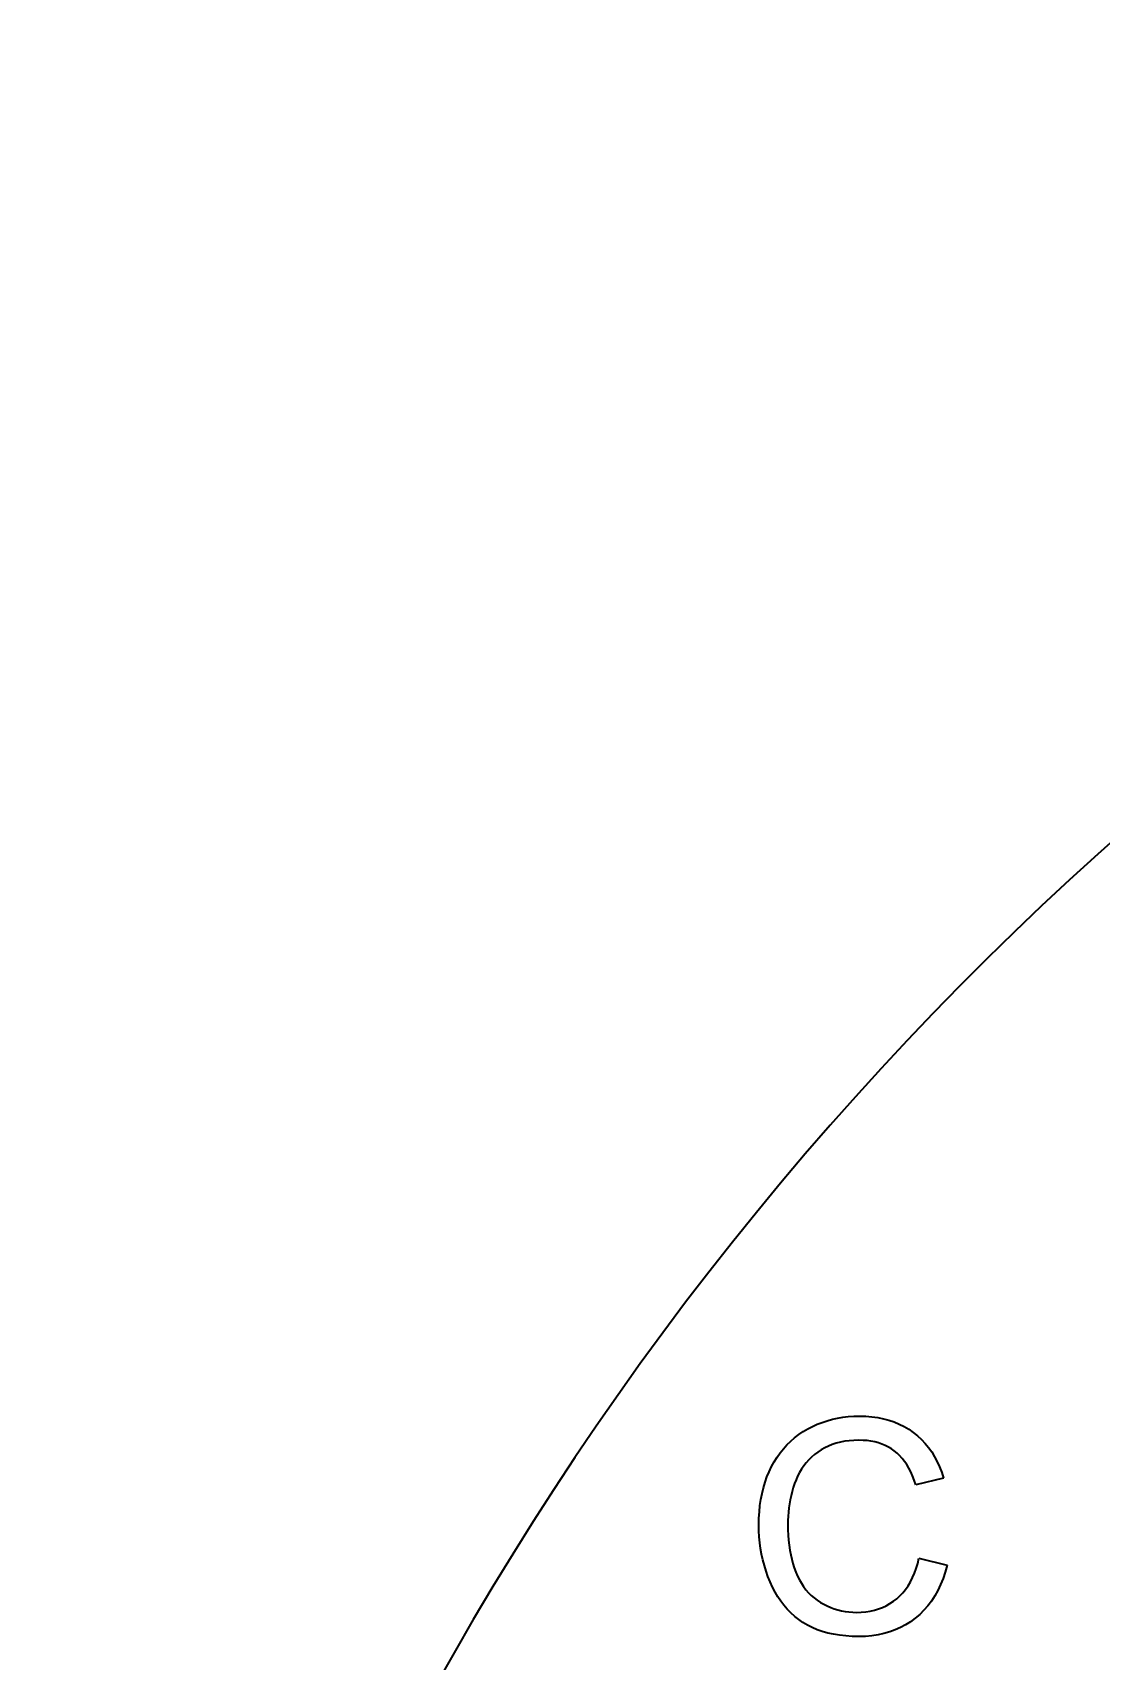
# Model space of a CAD drawing. Extents: x 23 to 417, y 3 to 294.
# Drawn here: x 132.35 to 137.99, y 117.3 to 125.9 of the extents above; entities that cross this region are included whole.
import ezdxf

# ---------------------------------------------------------------- set-up
doc = ezdxf.new("R2010")
doc.units = 0
doc.layers.get('0').update_dxf_attribs({"lineweight": 13})

msp = doc.modelspace()

# ---------------------------------------------------------------- linework, layer by layer
at = {"color": 7, "lineweight": 35, "ltscale": 0.000700531}
msp.add_line((136.4691, 118.5393), (136.4946, 118.5509), dxfattribs=at)
at = {"color": 7, "lineweight": 35, "ltscale": 0.000699029}
msp.add_line((136.4946, 118.5509), (136.5206, 118.5611), dxfattribs=at)
at = {"color": 7, "lineweight": 35, "ltscale": 0.000698907}
msp.add_line((136.5206, 118.5611), (136.5472, 118.5699), dxfattribs=at)
at = {"color": 7, "lineweight": 35, "ltscale": 0.000701118}
msp.add_line((136.5472, 118.5699), (136.5742, 118.5773), dxfattribs=at)
at = {"color": 7, "lineweight": 35, "ltscale": 0.000705118}
msp.add_line((136.5742, 118.5773), (136.6017, 118.5835), dxfattribs=at)
at = {"color": 7, "lineweight": 35, "ltscale": 0.000710641}
msp.add_line((136.6017, 118.5835), (136.6297, 118.5882), dxfattribs=at)
at = {"color": 7, "lineweight": 35, "ltscale": 0.000718294}
msp.add_line((136.6297, 118.5882), (136.6583, 118.5916), dxfattribs=at)
at = {"color": 7, "lineweight": 35, "ltscale": 0.000727354}
msp.add_line((136.6583, 118.5916), (136.6873, 118.5936), dxfattribs=at)
at = {"color": 7, "lineweight": 35, "ltscale": 0.000738324}
msp.add_line((136.6873, 118.5936), (136.7168, 118.5943), dxfattribs=at)
at = {"color": 7, "lineweight": 35, "ltscale": 0.000831127}
msp.add_line((136.7168, 118.5943), (136.7501, 118.5935), dxfattribs=at)
at = {"color": 7, "lineweight": 35, "ltscale": 0.000806518}
msp.add_line((136.7501, 118.5935), (136.7822, 118.5909), dxfattribs=at)
at = {"color": 7, "lineweight": 35, "ltscale": 0.000784188}
msp.add_line((136.7822, 118.5909), (136.8133, 118.5866), dxfattribs=at)
at = {"color": 7, "lineweight": 35, "ltscale": 0.00076504}
msp.add_line((136.8133, 118.5866), (136.8433, 118.5806), dxfattribs=at)
at = {"color": 7, "lineweight": 35, "ltscale": 0.000748693}
msp.add_line((136.8433, 118.5806), (136.8722, 118.5728), dxfattribs=at)
at = {"color": 7, "lineweight": 35, "ltscale": 0.000735359}
msp.add_line((136.8722, 118.5728), (136.9001, 118.5634), dxfattribs=at)
at = {"color": 7, "lineweight": 35, "ltscale": 0.000725758}
msp.add_line((136.9001, 118.5634), (136.9269, 118.5522), dxfattribs=at)
at = {"color": 7, "lineweight": 35, "ltscale": 0.000718835}
msp.add_line((136.9269, 118.5522), (136.9526, 118.5393), dxfattribs=at)
at = {"color": 7, "lineweight": 35, "ltscale": 0.000688078}
msp.add_line((136.3343, 118.4428), (136.354, 118.462), dxfattribs=at)
at = {"color": 7, "lineweight": 35, "ltscale": 0.000687655}
msp.add_line((136.354, 118.462), (136.3748, 118.48), dxfattribs=at)
at = {"color": 7, "lineweight": 35, "ltscale": 0.000689976}
msp.add_line((136.3748, 118.48), (136.3967, 118.4967), dxfattribs=at)
at = {"color": 7, "lineweight": 35, "ltscale": 0.000694717}
msp.add_line((136.3967, 118.4967), (136.4198, 118.5122), dxfattribs=at)
at = {"color": 7, "lineweight": 35, "ltscale": 0.000701959}
msp.add_line((136.4198, 118.5122), (136.444, 118.5264), dxfattribs=at)
at = {"color": 7, "lineweight": 35, "ltscale": 0.000704169}
msp.add_line((136.444, 118.5264), (136.4691, 118.5393), dxfattribs=at)
at = {"color": 7, "lineweight": 35, "ltscale": 0.000570182}
msp.add_line((136.6168, 118.457), (136.5947, 118.4514), dxfattribs=at)
at = {"color": 7, "lineweight": 35, "ltscale": 0.000584124}
msp.add_line((136.6398, 118.4613), (136.6168, 118.457), dxfattribs=at)
at = {"color": 7, "lineweight": 35, "ltscale": 0.000600172}
msp.add_line((136.6636, 118.4645), (136.6398, 118.4613), dxfattribs=at)
at = {"color": 7, "lineweight": 35, "ltscale": 0.0006183}
msp.add_line((136.6882, 118.4663), (136.6636, 118.4645), dxfattribs=at)
at = {"color": 7, "lineweight": 35, "ltscale": 0.000637912}
msp.add_line((136.7138, 118.4669), (136.6882, 118.4663), dxfattribs=at)
at = {"color": 7, "lineweight": 35, "ltscale": 0.000554652}
msp.add_line((136.7359, 118.4664), (136.7138, 118.4669), dxfattribs=at)
at = {"color": 7, "lineweight": 35, "ltscale": 0.000536943}
msp.add_line((136.7573, 118.4647), (136.7359, 118.4664), dxfattribs=at)
at = {"color": 7, "lineweight": 35, "ltscale": 0.00052083}
msp.add_line((136.778, 118.4619), (136.7573, 118.4647), dxfattribs=at)
at = {"color": 7, "lineweight": 35, "ltscale": 0.000506547}
msp.add_line((136.7979, 118.458), (136.778, 118.4619), dxfattribs=at)
at = {"color": 7, "lineweight": 35, "ltscale": 0.000493893}
msp.add_line((136.817, 118.4529), (136.7979, 118.458), dxfattribs=at)
at = {"color": 7, "lineweight": 35, "ltscale": 0.000715913}
msp.add_line((136.9526, 118.5393), (136.9772, 118.5247), dxfattribs=at)
at = {"color": 7, "lineweight": 35, "ltscale": 0.00071673}
msp.add_line((136.9772, 118.5247), (137.0008, 118.5084), dxfattribs=at)
at = {"color": 7, "lineweight": 35, "ltscale": 0.000715227}
msp.add_line((137.0008, 118.5084), (137.0231, 118.4905), dxfattribs=at)
at = {"color": 7, "lineweight": 35, "ltscale": 0.000711284}
msp.add_line((137.0231, 118.4905), (137.044, 118.4712), dxfattribs=at)
at = {"color": 7, "lineweight": 35, "ltscale": 0.000711195}
msp.add_line((137.044, 118.4712), (137.0635, 118.4505), dxfattribs=at)
at = {"color": 7, "lineweight": 35, "ltscale": 0.000715449}
msp.add_line((136.2669, 118.3532), (136.2821, 118.3775), dxfattribs=at)
at = {"color": 7, "lineweight": 35, "ltscale": 0.000704492}
msp.add_line((136.2821, 118.3775), (136.2983, 118.4005), dxfattribs=at)
at = {"color": 7, "lineweight": 35, "ltscale": 0.000696767}
msp.add_line((136.2983, 118.4005), (136.3157, 118.4223), dxfattribs=at)
at = {"color": 7, "lineweight": 35, "ltscale": 0.000691141}
msp.add_line((136.3157, 118.4223), (136.3343, 118.4428), dxfattribs=at)
at = {"color": 7, "lineweight": 35, "ltscale": 0.000519534}
msp.add_line((136.4642, 118.3782), (136.4494, 118.3637), dxfattribs=at)
at = {"color": 7, "lineweight": 35, "ltscale": 0.000524142}
msp.add_line((136.4801, 118.3919), (136.4642, 118.3782), dxfattribs=at)
at = {"color": 7, "lineweight": 35, "ltscale": 0.000531017}
msp.add_line((136.497, 118.4048), (136.4801, 118.3919), dxfattribs=at)
at = {"color": 7, "lineweight": 35, "ltscale": 0.000534897}
msp.add_line((136.5148, 118.4166), (136.497, 118.4048), dxfattribs=at)
at = {"color": 7, "lineweight": 35, "ltscale": 0.000536923}
msp.add_line((136.5335, 118.4272), (136.5148, 118.4166), dxfattribs=at)
at = {"color": 7, "lineweight": 35, "ltscale": 0.000541444}
msp.add_line((136.5531, 118.4365), (136.5335, 118.4272), dxfattribs=at)
at = {"color": 7, "lineweight": 35, "ltscale": 0.000548667}
msp.add_line((136.5735, 118.4446), (136.5531, 118.4365), dxfattribs=at)
at = {"color": 7, "lineweight": 35, "ltscale": 0.000558059}
msp.add_line((136.5947, 118.4514), (136.5735, 118.4446), dxfattribs=at)
at = {"color": 7, "lineweight": 35, "ltscale": 0.000483764}
msp.add_line((136.8353, 118.4468), (136.817, 118.4529), dxfattribs=at)
at = {"color": 7, "lineweight": 35, "ltscale": 0.00047537}
msp.add_line((136.8529, 118.4395), (136.8353, 118.4468), dxfattribs=at)
at = {"color": 7, "lineweight": 35, "ltscale": 0.000469952}
msp.add_line((136.8697, 118.4311), (136.8529, 118.4395), dxfattribs=at)
at = {"color": 7, "lineweight": 35, "ltscale": 0.000466196}
msp.add_line((136.8857, 118.4216), (136.8697, 118.4311), dxfattribs=at)
at = {"color": 7, "lineweight": 35, "ltscale": 0.000465473}
msp.add_line((136.901, 118.4109), (136.8857, 118.4216), dxfattribs=at)
at = {"color": 7, "lineweight": 35, "ltscale": 0.000469104}
msp.add_line((136.9155, 118.3991), (136.901, 118.4109), dxfattribs=at)
at = {"color": 7, "lineweight": 35, "ltscale": 0.000477966}
msp.add_line((136.9294, 118.3858), (136.9155, 118.3991), dxfattribs=at)
at = {"color": 7, "lineweight": 35, "ltscale": 0.000489819}
msp.add_line((136.9425, 118.3713), (136.9294, 118.3858), dxfattribs=at)
at = {"color": 7, "lineweight": 35, "ltscale": 0.000503808}
msp.add_line((136.9549, 118.3554), (136.9425, 118.3713), dxfattribs=at)
at = {"color": 7, "lineweight": 35, "ltscale": 0.000714114}
msp.add_line((137.0635, 118.4505), (137.0817, 118.4285), dxfattribs=at)
at = {"color": 7, "lineweight": 35, "ltscale": 0.00072102}
msp.add_line((137.0817, 118.4285), (137.0984, 118.405), dxfattribs=at)
at = {"color": 7, "lineweight": 35, "ltscale": 0.00073039}
msp.add_line((137.0984, 118.405), (137.1137, 118.3801), dxfattribs=at)
at = {"color": 7, "lineweight": 35, "ltscale": 0.000743486}
msp.add_line((137.1137, 118.3801), (137.1277, 118.3538), dxfattribs=at)
at = {"color": 7, "lineweight": 35, "ltscale": 0.000744851}
msp.add_line((136.2288, 118.2735), (136.2402, 118.301), dxfattribs=at)
at = {"color": 7, "lineweight": 35, "ltscale": 0.000737726}
msp.add_line((136.2402, 118.301), (136.2529, 118.3277), dxfattribs=at)
at = {"color": 7, "lineweight": 35, "ltscale": 0.000728154}
msp.add_line((136.2529, 118.3277), (136.2669, 118.3532), dxfattribs=at)
at = {"color": 7, "lineweight": 35, "ltscale": 0.00052897}
msp.add_line((136.4004, 118.2969), (136.3908, 118.2781), dxfattribs=at)
at = {"color": 7, "lineweight": 35, "ltscale": 0.00052251}
msp.add_line((136.4111, 118.3149), (136.4004, 118.2969), dxfattribs=at)
at = {"color": 7, "lineweight": 35, "ltscale": 0.000518846}
msp.add_line((136.4228, 118.332), (136.4111, 118.3149), dxfattribs=at)
at = {"color": 7, "lineweight": 35, "ltscale": 0.000516576}
msp.add_line((136.4356, 118.3482), (136.4228, 118.332), dxfattribs=at)
at = {"color": 7, "lineweight": 35, "ltscale": 0.000517288}
msp.add_line((136.4494, 118.3637), (136.4356, 118.3482), dxfattribs=at)
at = {"color": 7, "lineweight": 35, "ltscale": 0.000520651}
msp.add_line((136.9666, 118.3382), (136.9549, 118.3554), dxfattribs=at)
at = {"color": 7, "lineweight": 35, "ltscale": 0.000539043}
msp.add_line((136.9776, 118.3197), (136.9666, 118.3382), dxfattribs=at)
at = {"color": 7, "lineweight": 35, "ltscale": 0.000559965}
msp.add_line((136.9879, 118.2998), (136.9776, 118.3197), dxfattribs=at)
at = {"color": 7, "lineweight": 35, "ltscale": 0.000582089}
msp.add_line((136.9975, 118.2786), (136.9879, 118.2998), dxfattribs=at)
at = {"color": 7, "lineweight": 35, "ltscale": 0.000759542}
msp.add_line((137.1277, 118.3538), (137.1402, 118.3262), dxfattribs=at)
at = {"color": 7, "lineweight": 35, "ltscale": 0.000778136}
msp.add_line((137.1402, 118.3262), (137.1514, 118.2971), dxfattribs=at)
at = {"color": 7, "lineweight": 35, "ltscale": 0.000799393}
msp.add_line((137.1514, 118.2971), (137.1611, 118.2667), dxfattribs=at)
at = {"color": 7, "lineweight": 35, "ltscale": 0.00077725}
msp.add_line((136.2026, 118.1856), (136.21, 118.2158), dxfattribs=at)
at = {"color": 7, "lineweight": 35, "ltscale": 0.000764807}
msp.add_line((136.21, 118.2158), (136.2187, 118.2451), dxfattribs=at)
at = {"color": 7, "lineweight": 35, "ltscale": 0.000753432}
msp.add_line((136.2187, 118.2451), (136.2288, 118.2735), dxfattribs=at)
at = {"color": 7, "lineweight": 35, "ltscale": 0.000549553}
msp.add_line((136.3679, 118.2169), (136.3619, 118.1957), dxfattribs=at)
at = {"color": 7, "lineweight": 35, "ltscale": 0.000551408}
msp.add_line((136.3746, 118.2379), (136.3679, 118.2169), dxfattribs=at)
at = {"color": 7, "lineweight": 35, "ltscale": 0.000546924}
msp.add_line((136.3821, 118.2584), (136.3746, 118.2379), dxfattribs=at)
at = {"color": 7, "lineweight": 35, "ltscale": 0.000536799}
msp.add_line((136.3908, 118.2781), (136.3821, 118.2584), dxfattribs=at)
at = {"color": 7, "lineweight": 35, "ltscale": 0.000606038}
msp.add_line((137.0064, 118.256), (136.9975, 118.2786), dxfattribs=at)
at = {"color": 7, "lineweight": 35, "ltscale": 0.000631181}
msp.add_line((137.0146, 118.2321), (137.0064, 118.256), dxfattribs=at)
at = {"color": 7, "lineweight": 35, "ltscale": 0.003765}
msp.add_line((137.1611, 118.2667), (137.0146, 118.2321), dxfattribs=at)
at = {"color": 7, "lineweight": 35, "ltscale": 0.000826833}
msp.add_line((136.1885, 118.0896), (136.1918, 118.1225), dxfattribs=at)
at = {"color": 7, "lineweight": 35, "ltscale": 0.000808783}
msp.add_line((136.1918, 118.1225), (136.1965, 118.1545), dxfattribs=at)
at = {"color": 7, "lineweight": 35, "ltscale": 0.000792211}
msp.add_line((136.1965, 118.1545), (136.2026, 118.1856), dxfattribs=at)
at = {"color": 7, "lineweight": 35, "ltscale": 0.000547403}
msp.add_line((136.3481, 118.1315), (136.3449, 118.1098), dxfattribs=at)
at = {"color": 7, "lineweight": 35, "ltscale": 0.00054711}
msp.add_line((136.352, 118.153), (136.3481, 118.1315), dxfattribs=at)
at = {"color": 7, "lineweight": 35, "ltscale": 0.000547451}
msp.add_line((136.3566, 118.1744), (136.352, 118.153), dxfattribs=at)
at = {"color": 7, "lineweight": 35, "ltscale": 0.000548111}
msp.add_line((136.3619, 118.1957), (136.3566, 118.1744), dxfattribs=at)
at = {"color": 7, "lineweight": 35, "ltscale": 0.000867627}
msp.add_line((136.1858, 118.0211), (136.1865, 118.0558), dxfattribs=at)
at = {"color": 7, "lineweight": 35, "ltscale": 0.000846356}
msp.add_line((136.1865, 118.0558), (136.1885, 118.0896), dxfattribs=at)
at = {"color": 7, "lineweight": 35, "ltscale": 0.000554808}
msp.add_line((136.3396, 118.044), (136.3393, 118.0219), dxfattribs=at)
at = {"color": 7, "lineweight": 35, "ltscale": 0.000551953}
msp.add_line((136.3407, 118.0661), (136.3396, 118.044), dxfattribs=at)
at = {"color": 7, "lineweight": 35, "ltscale": 0.000549966}
msp.add_line((136.3424, 118.088), (136.3407, 118.0661), dxfattribs=at)
at = {"color": 7, "lineweight": 35, "ltscale": 0.000548484}
msp.add_line((136.3449, 118.1098), (136.3424, 118.088), dxfattribs=at)
at = {"color": 7, "lineweight": 35, "ltscale": 0.000800932}
msp.add_line((136.1864, 117.9891), (136.1858, 118.0211), dxfattribs=at)
at = {"color": 7, "lineweight": 35, "ltscale": 0.000791478}
msp.add_line((136.1882, 117.9574), (136.1864, 117.9891), dxfattribs=at)
at = {"color": 7, "lineweight": 35, "ltscale": 0.000783139}
msp.add_line((136.1911, 117.9263), (136.1882, 117.9574), dxfattribs=at)
at = {"color": 7, "lineweight": 35, "ltscale": 0.000708469}
msp.add_line((136.3393, 118.0219), (136.3397, 117.9935), dxfattribs=at)
at = {"color": 7, "lineweight": 35, "ltscale": 0.000691092}
msp.add_line((136.3397, 117.9935), (136.3409, 117.9659), dxfattribs=at)
at = {"color": 7, "lineweight": 35, "ltscale": 0.000673793}
msp.add_line((136.3409, 117.9659), (136.343, 117.939), dxfattribs=at)
at = {"color": 7, "lineweight": 35, "ltscale": 0.000657846}
msp.add_line((136.343, 117.939), (136.346, 117.9129), dxfattribs=at)
at = {"color": 7, "lineweight": 35, "ltscale": 0.000776626}
msp.add_line((136.1953, 117.8955), (136.1911, 117.9263), dxfattribs=at)
at = {"color": 7, "lineweight": 35, "ltscale": 0.000771033}
msp.add_line((136.2007, 117.8651), (136.1953, 117.8955), dxfattribs=at)
at = {"color": 7, "lineweight": 35, "ltscale": 0.000766401}
msp.add_line((136.2072, 117.8352), (136.2007, 117.8651), dxfattribs=at)
at = {"color": 7, "lineweight": 35, "ltscale": 0.000642649}
msp.add_line((136.346, 117.9129), (136.3497, 117.8875), dxfattribs=at)
at = {"color": 7, "lineweight": 35, "ltscale": 0.000627745}
msp.add_line((136.3497, 117.8875), (136.3543, 117.8628), dxfattribs=at)
at = {"color": 7, "lineweight": 35, "ltscale": 0.00061432}
msp.add_line((136.3543, 117.8628), (136.3598, 117.8388), dxfattribs=at)
at = {"color": 7, "lineweight": 35, "ltscale": 0.000763268}
msp.add_line((136.2149, 117.8056), (136.2072, 117.8352), dxfattribs=at)
at = {"color": 7, "lineweight": 35, "ltscale": 0.000761299}
msp.add_line((136.2239, 117.7765), (136.2149, 117.8056), dxfattribs=at)
at = {"color": 7, "lineweight": 35, "ltscale": 0.000760979}
msp.add_line((136.234, 117.7478), (136.2239, 117.7765), dxfattribs=at)
at = {"color": 7, "lineweight": 35, "ltscale": 0.000601572}
msp.add_line((136.3598, 117.8388), (136.366, 117.8156), dxfattribs=at)
at = {"color": 7, "lineweight": 35, "ltscale": 0.000589876}
msp.add_line((136.366, 117.8156), (136.3731, 117.7931), dxfattribs=at)
at = {"color": 7, "lineweight": 35, "ltscale": 0.000579516}
msp.add_line((136.3731, 117.7931), (136.3811, 117.7713), dxfattribs=at)
at = {"color": 7, "lineweight": 35, "ltscale": 0.000566668}
msp.add_line((136.3811, 117.7713), (136.3899, 117.7504), dxfattribs=at)
at = {"color": 7, "lineweight": 35, "ltscale": 0.000661535}
msp.add_line((137.008, 117.7657), (137.0169, 117.7906), dxfattribs=at)
at = {"color": 7, "lineweight": 35, "ltscale": 0.000685894}
msp.add_line((137.0169, 117.7906), (137.0248, 117.8169), dxfattribs=at)
at = {"color": 7, "lineweight": 35, "ltscale": 0.000712303}
msp.add_line((137.0248, 117.8169), (137.0315, 117.8446), dxfattribs=at)
at = {"color": 7, "lineweight": 35, "ltscale": 0.003839}
msp.add_line((137.0315, 117.8446), (137.1803, 117.807), dxfattribs=at)
at = {"color": 7, "lineweight": 35, "ltscale": 0.000899786}
msp.add_line((137.1702, 117.7712), (137.1586, 117.7371), dxfattribs=at)
at = {"color": 7, "lineweight": 35, "ltscale": 0.000930184}
msp.add_line((137.1803, 117.807), (137.1702, 117.7712), dxfattribs=at)
at = {"color": 7, "lineweight": 35, "ltscale": 0.000761648}
msp.add_line((136.2453, 117.7195), (136.234, 117.7478), dxfattribs=at)
at = {"color": 7, "lineweight": 35, "ltscale": 0.000753}
msp.add_line((136.2577, 117.6921), (136.2453, 117.7195), dxfattribs=at)
at = {"color": 7, "lineweight": 35, "ltscale": 0.000734761}
msp.add_line((136.2712, 117.666), (136.2577, 117.6921), dxfattribs=at)
at = {"color": 7, "lineweight": 35, "ltscale": 0.000551607}
msp.add_line((136.3899, 117.7504), (136.3997, 117.7306), dxfattribs=at)
at = {"color": 7, "lineweight": 35, "ltscale": 0.00053833}
msp.add_line((136.3997, 117.7306), (136.4104, 117.7119), dxfattribs=at)
at = {"color": 7, "lineweight": 35, "ltscale": 0.000527683}
msp.add_line((136.4104, 117.7119), (136.422, 117.6943), dxfattribs=at)
at = {"color": 7, "lineweight": 35, "ltscale": 0.000519112}
msp.add_line((136.422, 117.6943), (136.4345, 117.6778), dxfattribs=at)
at = {"color": 7, "lineweight": 35, "ltscale": 0.000587933}
msp.add_line((136.961, 117.68), (136.9744, 117.6994), dxfattribs=at)
at = {"color": 7, "lineweight": 35, "ltscale": 0.000602294}
msp.add_line((136.9744, 117.6994), (136.9868, 117.7201), dxfattribs=at)
at = {"color": 7, "lineweight": 35, "ltscale": 0.0006194}
msp.add_line((136.9868, 117.7201), (136.9979, 117.7422), dxfattribs=at)
at = {"color": 7, "lineweight": 35, "ltscale": 0.000639215}
msp.add_line((136.9979, 117.7422), (137.008, 117.7657), dxfattribs=at)
at = {"color": 7, "lineweight": 35, "ltscale": 0.000847159}
msp.add_line((137.1455, 117.7048), (137.1309, 117.6742), dxfattribs=at)
at = {"color": 7, "lineweight": 35, "ltscale": 0.000872099}
msp.add_line((137.1586, 117.7371), (137.1455, 117.7048), dxfattribs=at)
at = {"color": 7, "lineweight": 35, "ltscale": 0.000718892}
msp.add_line((136.2858, 117.6412), (136.2712, 117.666), dxfattribs=at)
at = {"color": 7, "lineweight": 35, "ltscale": 0.000705425}
msp.add_line((136.3016, 117.6178), (136.2858, 117.6412), dxfattribs=at)
at = {"color": 7, "lineweight": 35, "ltscale": 0.000694438}
msp.add_line((136.3184, 117.5957), (136.3016, 117.6178), dxfattribs=at)
at = {"color": 7, "lineweight": 35, "ltscale": 0.000685496}
msp.add_line((136.3362, 117.5749), (136.3184, 117.5957), dxfattribs=at)
at = {"color": 7, "lineweight": 35, "ltscale": 0.000512423}
msp.add_line((136.4345, 117.6778), (136.448, 117.6623), dxfattribs=at)
at = {"color": 7, "lineweight": 35, "ltscale": 0.000508998}
msp.add_line((136.448, 117.6623), (136.4624, 117.6479), dxfattribs=at)
at = {"color": 7, "lineweight": 35, "ltscale": 0.000507044}
msp.add_line((136.4624, 117.6479), (136.4777, 117.6346), dxfattribs=at)
at = {"color": 7, "lineweight": 35, "ltscale": 0.000508572}
msp.add_line((136.4777, 117.6346), (136.494, 117.6224), dxfattribs=at)
at = {"color": 7, "lineweight": 35, "ltscale": 0.000511621}
msp.add_line((136.494, 117.6224), (136.5112, 117.6113), dxfattribs=at)
at = {"color": 7, "lineweight": 35, "ltscale": 0.000511046}
msp.add_line((136.5112, 117.6113), (136.529, 117.6012), dxfattribs=at)
at = {"color": 7, "lineweight": 35, "ltscale": 0.000505271}
msp.add_line((136.529, 117.6012), (136.547, 117.5922), dxfattribs=at)
at = {"color": 7, "lineweight": 35, "ltscale": 0.000552356}
msp.add_line((136.8586, 117.5937), (136.8778, 117.6045), dxfattribs=at)
at = {"color": 7, "lineweight": 35, "ltscale": 0.000554839}
msp.add_line((136.8778, 117.6045), (136.8963, 117.6168), dxfattribs=at)
at = {"color": 7, "lineweight": 35, "ltscale": 0.000560053}
msp.add_line((136.8963, 117.6168), (136.914, 117.6305), dxfattribs=at)
at = {"color": 7, "lineweight": 35, "ltscale": 0.000564785}
msp.add_line((136.914, 117.6305), (136.9308, 117.6456), dxfattribs=at)
at = {"color": 7, "lineweight": 35, "ltscale": 0.000569286}
msp.add_line((136.9308, 117.6456), (136.9465, 117.6621), dxfattribs=at)
at = {"color": 7, "lineweight": 35, "ltscale": 0.000576812}
msp.add_line((136.9465, 117.6621), (136.961, 117.68), dxfattribs=at)
at = {"color": 7, "lineweight": 35, "ltscale": 0.000793546}
msp.add_line((137.0972, 117.6182), (137.0781, 117.5929), dxfattribs=at)
at = {"color": 7, "lineweight": 35, "ltscale": 0.000807685}
msp.add_line((137.1148, 117.6453), (137.0972, 117.6182), dxfattribs=at)
at = {"color": 7, "lineweight": 35, "ltscale": 0.000825986}
msp.add_line((137.1309, 117.6742), (137.1148, 117.6453), dxfattribs=at)
at = {"color": 7, "lineweight": 35, "ltscale": 0.000679393}
msp.add_line((136.3552, 117.5554), (136.3362, 117.5749), dxfattribs=at)
at = {"color": 7, "lineweight": 35, "ltscale": 0.000675962}
msp.add_line((136.3753, 117.5373), (136.3552, 117.5554), dxfattribs=at)
at = {"color": 7, "lineweight": 35, "ltscale": 0.000675466}
msp.add_line((136.3964, 117.5205), (136.3753, 117.5373), dxfattribs=at)
at = {"color": 7, "lineweight": 35, "ltscale": 0.000677628}
msp.add_line((136.4187, 117.505), (136.3964, 117.5205), dxfattribs=at)
at = {"color": 7, "lineweight": 35, "ltscale": 0.000500548}
msp.add_line((136.547, 117.5922), (136.5654, 117.5843), dxfattribs=at)
at = {"color": 7, "lineweight": 35, "ltscale": 0.000497306}
msp.add_line((136.5654, 117.5843), (136.5841, 117.5774), dxfattribs=at)
at = {"color": 7, "lineweight": 35, "ltscale": 0.000495934}
msp.add_line((136.5841, 117.5774), (136.6031, 117.5716), dxfattribs=at)
at = {"color": 7, "lineweight": 35, "ltscale": 0.000496061}
msp.add_line((136.6031, 117.5716), (136.6223, 117.5668), dxfattribs=at)
at = {"color": 7, "lineweight": 35, "ltscale": 0.000497377}
msp.add_line((136.6223, 117.5668), (136.6419, 117.5631), dxfattribs=at)
at = {"color": 7, "lineweight": 35, "ltscale": 0.000500211}
msp.add_line((136.6419, 117.5631), (136.6617, 117.5605), dxfattribs=at)
at = {"color": 7, "lineweight": 35, "ltscale": 0.000504819}
msp.add_line((136.6617, 117.5605), (136.6818, 117.5589), dxfattribs=at)
at = {"color": 7, "lineweight": 35, "ltscale": 0.000510582}
msp.add_line((136.6818, 117.5589), (136.7022, 117.5583), dxfattribs=at)
at = {"color": 7, "lineweight": 35, "ltscale": 0.000616239}
msp.add_line((136.7022, 117.5583), (136.7269, 117.5591), dxfattribs=at)
at = {"color": 7, "lineweight": 35, "ltscale": 0.000598975}
msp.add_line((136.7269, 117.5591), (136.7507, 117.5612), dxfattribs=at)
at = {"color": 7, "lineweight": 35, "ltscale": 0.000584621}
msp.add_line((136.7507, 117.5612), (136.7738, 117.5648), dxfattribs=at)
at = {"color": 7, "lineweight": 35, "ltscale": 0.000572269}
msp.add_line((136.7738, 117.5648), (136.7962, 117.5699), dxfattribs=at)
at = {"color": 7, "lineweight": 35, "ltscale": 0.000562971}
msp.add_line((136.7962, 117.5699), (136.8177, 117.5764), dxfattribs=at)
at = {"color": 7, "lineweight": 35, "ltscale": 0.000556386}
msp.add_line((136.8177, 117.5764), (136.8385, 117.5843), dxfattribs=at)
at = {"color": 7, "lineweight": 35, "ltscale": 0.000553054}
msp.add_line((136.8385, 117.5843), (136.8586, 117.5937), dxfattribs=at)
at = {"color": 7, "lineweight": 35, "ltscale": 0.000766848}
msp.add_line((136.987, 117.509), (136.9611, 117.4926), dxfattribs=at)
at = {"color": 7, "lineweight": 35, "ltscale": 0.00077188}
msp.add_line((137.0119, 117.5273), (136.987, 117.509), dxfattribs=at)
at = {"color": 7, "lineweight": 35, "ltscale": 0.00077522}
msp.add_line((137.0355, 117.5474), (137.0119, 117.5273), dxfattribs=at)
at = {"color": 7, "lineweight": 35, "ltscale": 0.000777047}
msp.add_line((137.0575, 117.5693), (137.0355, 117.5474), dxfattribs=at)
at = {"color": 7, "lineweight": 35, "ltscale": 0.000783132}
msp.add_line((137.0781, 117.5929), (137.0575, 117.5693), dxfattribs=at)
at = {"color": 7, "lineweight": 35, "ltscale": 0.000684083}
msp.add_line((136.4422, 117.4909), (136.4187, 117.505), dxfattribs=at)
at = {"color": 7, "lineweight": 35, "ltscale": 0.000696045}
msp.add_line((136.467, 117.4784), (136.4422, 117.4909), dxfattribs=at)
at = {"color": 7, "lineweight": 35, "ltscale": 0.000711108}
msp.add_line((136.4932, 117.4672), (136.467, 117.4784), dxfattribs=at)
at = {"color": 7, "lineweight": 35, "ltscale": 0.000729477}
msp.add_line((136.5207, 117.4576), (136.4932, 117.4672), dxfattribs=at)
at = {"color": 7, "lineweight": 35, "ltscale": 0.000750859}
msp.add_line((136.5496, 117.4495), (136.5207, 117.4576), dxfattribs=at)
at = {"color": 7, "lineweight": 35, "ltscale": 0.000774561}
msp.add_line((136.5799, 117.4428), (136.5496, 117.4495), dxfattribs=at)
at = {"color": 7, "lineweight": 35, "ltscale": 0.000801053}
msp.add_line((136.6115, 117.4376), (136.5799, 117.4428), dxfattribs=at)
at = {"color": 7, "lineweight": 35, "ltscale": 0.000829745}
msp.add_line((136.6445, 117.4339), (136.6115, 117.4376), dxfattribs=at)
at = {"color": 7, "lineweight": 35, "ltscale": 0.000860093}
msp.add_line((136.6788, 117.4317), (136.6445, 117.4339), dxfattribs=at)
at = {"color": 7, "lineweight": 35, "ltscale": 0.000892538}
msp.add_line((136.7145, 117.431), (136.6788, 117.4317), dxfattribs=at)
at = {"color": 7, "lineweight": 35, "ltscale": 0.000865515}
msp.add_line((136.7491, 117.4319), (136.7145, 117.431), dxfattribs=at)
at = {"color": 7, "lineweight": 35, "ltscale": 0.000841091}
msp.add_line((136.7826, 117.4348), (136.7491, 117.4319), dxfattribs=at)
at = {"color": 7, "lineweight": 35, "ltscale": 0.000820001}
msp.add_line((136.8151, 117.4396), (136.7826, 117.4348), dxfattribs=at)
at = {"color": 7, "lineweight": 35, "ltscale": 0.0008021}
msp.add_line((136.8465, 117.4464), (136.8151, 117.4396), dxfattribs=at)
at = {"color": 7, "lineweight": 35, "ltscale": 0.000787133}
msp.add_line((136.8767, 117.455), (136.8465, 117.4464), dxfattribs=at)
at = {"color": 7, "lineweight": 35, "ltscale": 0.000776437}
msp.add_line((136.9059, 117.4656), (136.8767, 117.455), dxfattribs=at)
at = {"color": 7, "lineweight": 35, "ltscale": 0.000769496}
msp.add_line((136.934, 117.4781), (136.9059, 117.4656), dxfattribs=at)
at = {"color": 7, "lineweight": 35, "ltscale": 0.000766305}
msp.add_line((136.9611, 117.4926), (136.934, 117.4781), dxfattribs=at)
at = {"color": 7, "lineweight": 35}
msp.add_arc((149.3198, 108.9405), 16.9688, 92.27977, 447.72023, dxfattribs=at)

doc.saveas('drawing.dxf')
